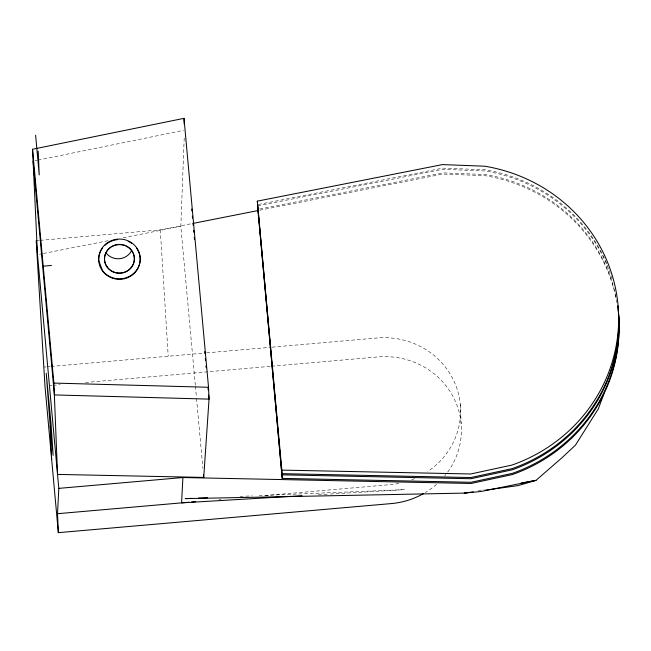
<?xml version="1.0" encoding="UTF-8"?>
<svg xmlns="http://www.w3.org/2000/svg" width="651" height="651" viewBox="0 0 651 651"><rect width="100%" height="100%" fill="white"/><g stroke="black" fill="none" stroke-linecap="round" stroke-linejoin="round"><path stroke-width="0.49" stroke-dasharray="3.25 2.44" d="M195.324 385.294L180.823 226.361L184.274 136.262M35.056 160.699L37.05 160.292M38.051 160.089L183.509 130.395M258.463 204.495L442.623 168.145L484.889 169.765A162.083 155.329 -2.5 0 1 607.961 266.422M257.519 205.879L442.672 169.325L484.938 170.944A162.083 155.329 -2.5 0 1 608.734 269.449M259.668 209.044L442.826 172.881L485.101 174.501A162.083 155.329 -2.5 0 1 615.179 293.406M40.248 240.341L160.301 229.86L192.135 223.57M259.798 210.216L442.883 174.069L485.15 175.689A162.083 155.329 -2.5 0 1 616.098 298.597M39.475 254.264L42.461 253.67M43.462 253.475L108.164 240.699M123.088 237.753L180.823 226.361M478.192 490.634L484.165 489.568M36.212 240.691L39.239 240.431M44.13 367.066L46.148 366.887M47.157 366.798L50.184 366.537M51.193 366.448L205.553 352.964M206.562 352.875L271.142 347.235M272.151 347.146L377.1 337.983A76.818 73.612 -2.5 0 1 455.969 385.872A76.818 73.612 -2.5 0 1 427.837 471.454M50.021 385.587L52.047 385.408M53.056 385.319L60.144 384.7M85.444 382.487L270.645 366.318M271.662 366.228L377.922 356.943A76.818 73.612 -2.5 0 1 451.558 393.928A76.818 73.612 -2.5 0 1 446.545 473.594M218.931 499.602L220.949 499.423M265.348 495.549L390.478 484.621A76.818 73.612 -2.5 0 0 399.413 483.327M318.258 494.76L329.398 494.093M330.407 494.036L404.304 489.658L259.31 495.59M240.04 496.379L252.206 495.883M195.422 386.312L196.431 397.444M196.529 398.461L202.9 468.313M160.301 229.86L168.218 356.227M460.306 404.613L461.136 423.581M445.943 474.376A76.818 73.612 -2.5 0 1 444.714 475.897M436.504 484.36A76.818 73.612 -2.5 0 1 425.331 492.547M414.695 478.591A76.818 73.612 -2.5 0 1 410.984 480.056M616.294 299.598A162.083 155.329 -2.5 0 1 616.855 302.609M609.092 270.368A162.083 155.329 -2.5 0 1 612.07 279.002M615.398 294.407A162.083 155.329 -2.5 0 1 616.041 297.409"/><path stroke-width="0.98" d="M58.338 532.664L57.516 513.704L58.81 488.372L36.212 240.691L44.96 386.027L58.338 532.664L391.3 503.581A76.818 73.612 -2.5 0 0 423.614 493.548M618.45 314.669A162.083 155.329 -2.5 0 1 512.418 474.546L471.104 483.473L182.898 477.533L181.596 502.865L302.064 495.72M32.55 149.258L53.887 383.081L57.532 474.416L203.73 477.419L209.044 399.12L208.523 387.264L183.989 118.336L32.55 149.258L37.489 254.655M603.876 393.904L598.334 408.836L575.443 445.138L562.09 457.653L535.985 480.365L518.163 485.589L485.207 490.187M257.316 201.143L442.468 164.589L484.735 166.208A162.083 155.329 -2.5 0 1 618.035 305.189A162.083 155.329 -2.5 0 1 512.003 465.066L470.697 473.985L281.85 470.103L257.316 201.143L282.217 478.395L471.055 482.285L512.361 473.367A162.083 155.329 -2.5 0 0 618.401 313.481M193.135 223.374L257.812 210.607M468.224 492.4L464.236 493.108L185.283 498.625L192.387 498.332M521.036 483.026L535.985 480.365L481.048 491.497L464.236 493.108L473.228 491.855M43.218 266.169L51.486 265.445M58.81 488.372L182.898 477.533M57.516 513.704L188.66 502.247M191.687 501.978L195.723 501.628M198.465 498.08L207.596 497.706M282.062 474.839L470.901 478.729L512.207 469.81A162.083 155.329 -2.5 0 0 617.937 306.922M53.887 383.081L208.523 387.264M50.208 426.397L53.146 455.358L51.071 424.053L46.229 373.259L50.208 426.397L51.649 459.346M282.217 478.395L257.519 205.879M191.703 209.044L191.882 211.07M192.346 216.124L192.533 218.15M192.989 223.203L193.176 225.222M193.64 230.275L193.819 232.301M194.283 237.355L194.47 239.381M204.707 351.597L204.886 353.623M205.35 358.677L205.537 360.695M205.993 365.756L206.18 367.774M208.027 387.996L208.214 390.014M208.67 395.076L209.044 399.12L54.399 394.929L33.071 161.106M203.454 474.384L203.73 477.419M35.618 135.286L39.231 174.916L38.197 151.211M281.85 470.103L282.005 473.659L470.852 477.541L512.158 468.622A162.083 155.329 -2.5 0 0 618.19 308.737M183.989 118.336L184.249 124.26M131.689 250.692L131.673 250.456A14.949 14.322 -2.5 0 1 105.885 252.71L105.893 252.946M125.757 245.948A14.949 14.322 -2.5 0 1 131.681 267.13A14.949 14.322 -2.5 0 1 108.872 269.115A14.949 14.322 -2.5 0 1 110.865 247.25M111.663 246.745A14.949 14.322 -2.5 0 1 124.886 245.59M136.466 247.958A20.759 19.896 -2.5 0 1 133.186 274.307A20.759 19.896 -2.5 0 1 105.511 274.209A20.759 19.896 -2.5 0 1 102.63 247.844M104.575 245.614A20.759 19.896 -2.5 0 1 117.652 239.609M128.239 241.358A20.759 19.896 -2.5 0 1 131.616 243.246M617.889 305.734A162.083 155.329 -2.5 0 1 618.1 307.736M102.435 270.425L98.757 260.758A20.759 19.896 -2.5 0 1 124.813 239.714A20.759 19.896 -2.5 0 1 136.441 270.303A20.759 19.896 -2.5 0 1 102.435 270.425M107.187 266.975A14.949 14.322 -2.5 0 0 132.975 264.721A14.949 14.322 -2.5 0 0 118.132 244.45A14.949 14.322 -2.5 0 0 107.187 266.975"/></g></svg>
